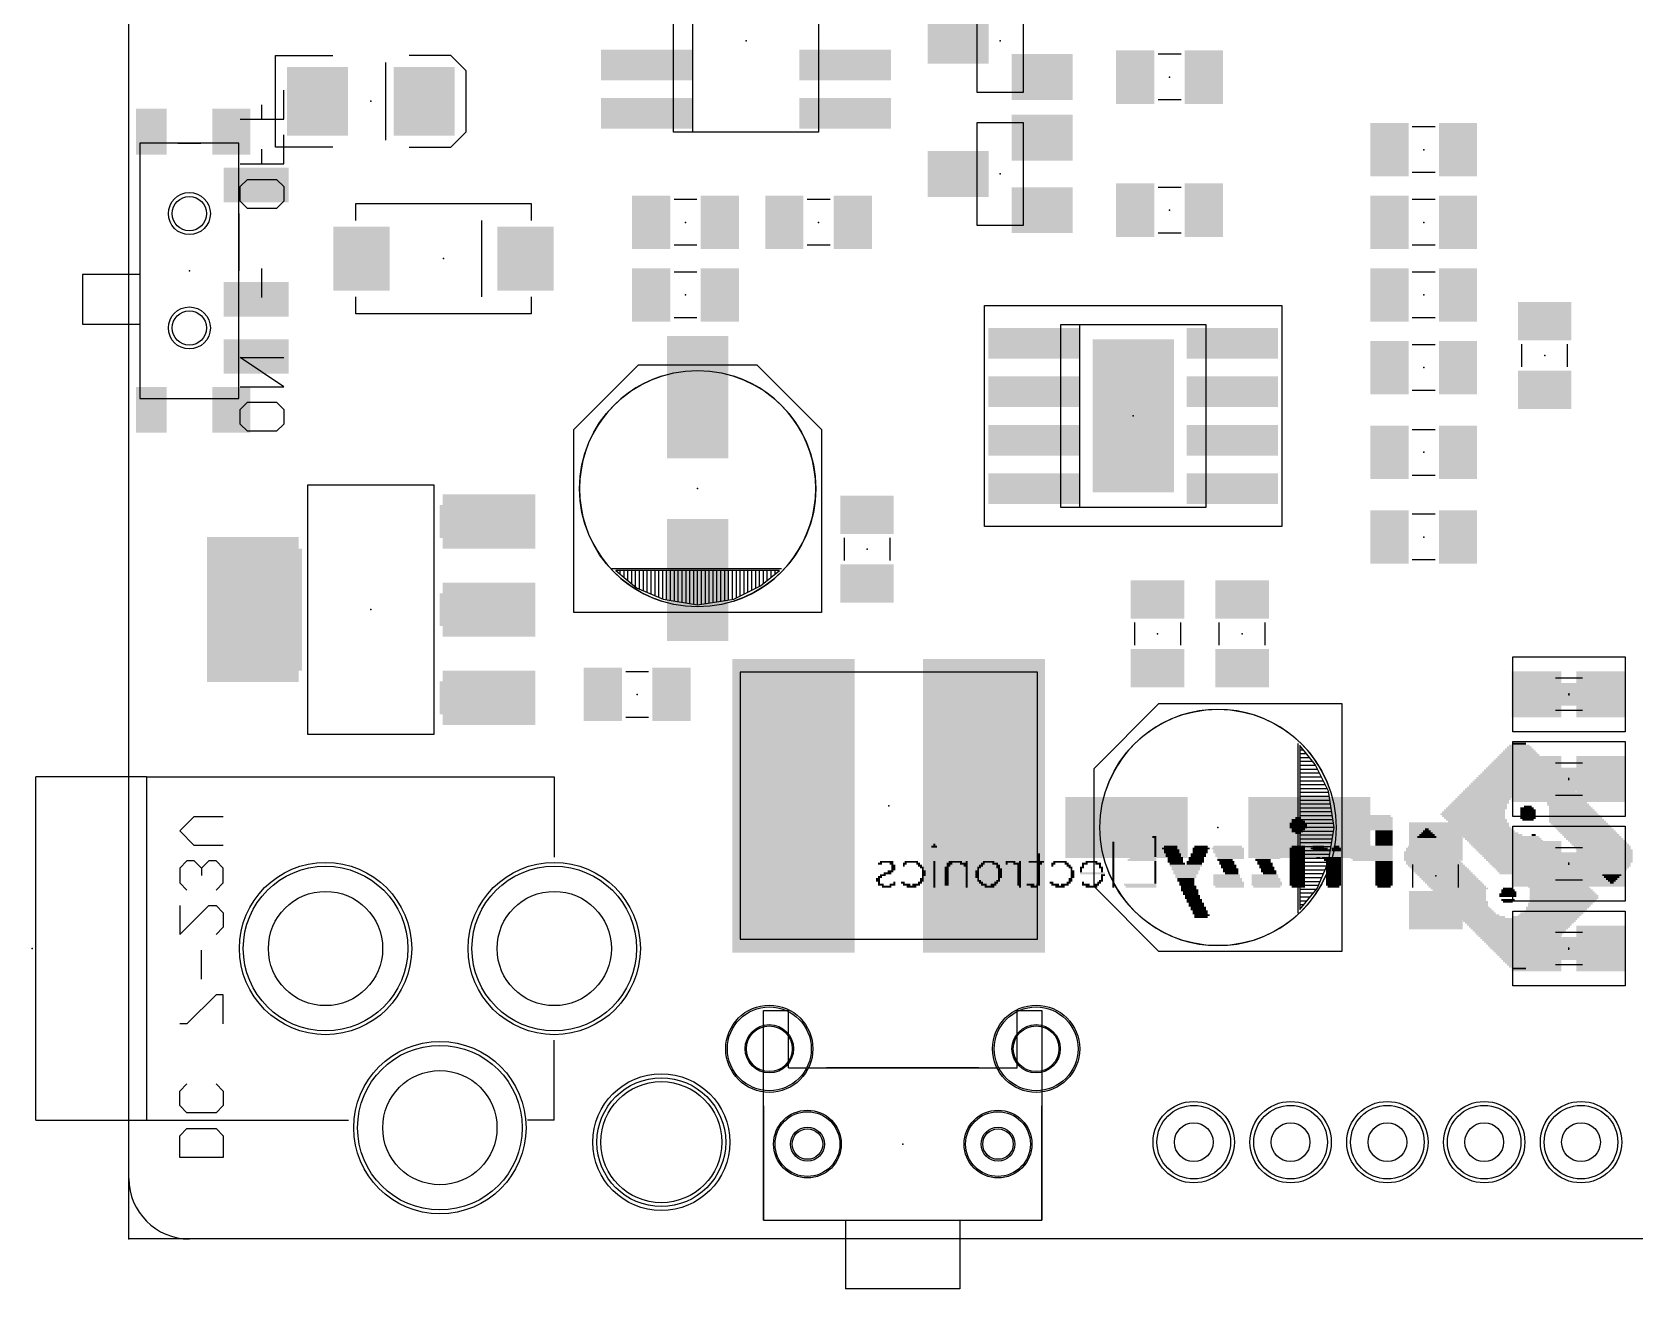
# Model space of a CAD drawing. Extents: x 45.5 to 117.8, y 20.3 to 74.9.
# Drawn here: x 45.72 to 87.78, y 20.28 to 53.25 of the extents above; entities that cross this region are included whole.
import ezdxf

# ---------------------------------------------------------------- set-up
doc = ezdxf.new("R2010")
doc.units = 0
for name, color, linetype in [('17', 82, 'CONTINUOUS'), ('20', 7, 'CONTINUOUS'), ('21', 253, 'CONTINUOUS'), ('23', 7, 'CONTINUOUS'), ('26', 253, 'CONTINUOUS'), ('29', 253, 'CONTINUOUS'), ('30', 253, 'CONTINUOUS'), ('31', 253, 'CONTINUOUS'), ('35', 253, 'CONTINUOUS'), ('39', 22, 'CONTINUOUS'), ('44', 253, 'CONTINUOUS'), ('51', 253, 'CONTINUOUS')]:
    doc.layers.add(name, color=color, linetype=linetype)

# ---------------------------------------------------------------- blocks, each defined once
blk = doc.blocks.new('RECT')
blk.add_solid([(-0.5, -0.5), (0.5, -0.5), (-0.5, 0.5), (0.5, 0.5)])
blk = doc.blocks.new('ROUNDP')
blk.add_circle((0, 0), 0.5)

msp = doc.modelspace()

# ---------------------------------------------------------------- linework, layer by layer
at = {"layer": '20'}
for p, q in [((48.26, 23.1775), (48.26, 73.3425)), ((112.7125, 21.59), (49.8475, 21.59))]:
    msp.add_line(p, q, dxfattribs=at)
for centre, radius in [((49.8475, 48.49), 0.45), ((49.8475, 45.49), 0.45), ((62.23, 24.13), 1.5875)]:
    msp.add_circle(centre, radius, dxfattribs=at)
msp.add_arc((49.8475, 23.1775), 1.5875, 180, 270, dxfattribs=at)
at = {"layer": '21'}
for p, q in [((70.517, 51.6705), (70.517, 54.3745)), ((71.723, 54.3745), (71.723, 51.6705)), ((52.11, 50.235), (52.11, 52.635)), ((52.11, 52.635), (53.61, 52.635)), ((56.71, 52.635), (55.61, 52.635)), ((57.11, 52.235), (56.71, 52.635)), ((75.865, 52.67), (75.265, 52.67)), ((54.991, 52.451), (54.991, 50.419)), ((57.11, 50.635), (57.11, 52.235)), ((71.723, 51.6705), (70.517, 51.6705)), ((75.865, 51.47), (75.265, 51.47)), ((56.71, 50.235), (57.11, 50.635)), ((70.517, 50.882), (71.723, 50.882)), ((70.517, 48.178), (70.517, 50.882)), ((71.723, 50.882), (71.723, 48.178)), ((82.5325, 50.765), (81.9325, 50.765)), ((49.5475, 50.34), (50.1475, 50.34)), ((53.61, 50.235), (52.11, 50.235)), ((55.61, 50.235), (56.71, 50.235)), ((48.5475, 49.69), (48.5475, 44.29)), ((82.5325, 49.565), (81.9325, 49.565)), ((63.165, 48.86), (62.565, 48.86)), ((66.6575, 48.86), (66.0575, 48.86)), ((75.865, 49.1775), (75.265, 49.1775)), ((82.5325, 48.86), (81.9325, 48.86)), ((51.1475, 48.49), (51.1475, 46.99)), ((54.215, 48.3075), (54.215, 48.7575)), ((54.215, 48.7575), (58.815, 48.7575)), ((58.815, 48.7575), (58.815, 48.3075)), ((57.515, 48.3075), (57.515, 46.3075)), ((71.723, 48.178), (70.517, 48.178)), ((75.865, 47.9775), (75.265, 47.9775)), ((63.165, 47.66), (62.565, 47.66)), ((66.6575, 47.66), (66.0575, 47.66)), ((82.5325, 47.66), (81.9325, 47.66)), ((63.165, 46.955), (62.565, 46.955)), ((82.5325, 46.955), (81.9325, 46.955)), ((54.215, 45.8575), (54.215, 46.3075)), ((58.815, 46.3075), (58.815, 45.8575)), ((58.815, 45.8575), (54.215, 45.8575)), ((63.165, 45.755), (62.565, 45.755)), ((82.5325, 45.755), (81.9325, 45.755)), ((82.5325, 45.05), (81.9325, 45.05)), ((84.8075, 44.4675), (84.8075, 45.0675)), ((86.0075, 44.4675), (86.0075, 45.0675)), ((59.9325, 42.825), (61.6325, 44.525)), ((61.6325, 44.525), (62.2325, 44.525)), ((64.1325, 44.525), (64.7325, 44.525)), ((64.7325, 44.525), (66.4325, 42.825)), ((82.5325, 43.85), (81.9325, 43.85)), ((49.5475, 43.64), (50.1475, 43.64)), ((59.9325, 38.025), (59.9325, 42.825)), ((66.4325, 42.825), (66.4325, 38.025)), ((81.9325, 42.8275), (82.5325, 42.8275)), ((52.959, 41.3766), (56.261, 41.3766)), ((52.959, 34.8234), (52.959, 41.3766)), ((56.261, 41.3766), (56.261, 34.8234)), ((81.9325, 41.6275), (82.5325, 41.6275)), ((82.5325, 40.605), (81.9325, 40.605)), ((67.0275, 39.9875), (67.0275, 39.3875)), ((68.2275, 39.9875), (68.2275, 39.3875)), ((82.5325, 39.405), (81.9325, 39.405)), ((62.2325, 38.025), (59.9325, 38.025)), ((66.4325, 38.025), (64.1325, 38.025)), ((74.6475, 37.765), (74.6475, 37.165)), ((75.8475, 37.765), (75.8475, 37.165)), ((76.87, 37.165), (76.87, 37.765)), ((78.07, 37.165), (78.07, 37.765)), ((61.295, 36.4775), (61.895, 36.4775)), ((68.999, 36.4565), (67.399, 36.4565)), ((86.0425, 35.908), (86.0425, 35.847)), ((73.585, 33.935), (75.285, 35.635)), ((75.285, 35.635), (80.085, 35.635)), ((80.085, 35.635), (80.085, 33.335)), ((61.295, 35.2775), (61.895, 35.2775)), ((56.261, 34.8234), (52.959, 34.8234)), ((48.72, 33.71), (59.42, 33.71)), ((48.72, 33.71), (48.72, 24.71)), ((59.42, 33.71), (59.42, 31.61)), ((73.585, 33.335), (73.585, 33.935)), ((86.0425, 33.6245), (86.0425, 33.6855)), ((73.585, 30.835), (73.585, 31.435)), ((80.085, 31.435), (80.085, 29.135)), ((81.95, 30.815), (81.95, 31.415)), ((83.15, 30.815), (83.15, 31.415)), ((86.0425, 31.402), (86.0425, 31.463)), ((75.285, 29.135), (73.585, 30.835)), ((67.399, 29.4565), (68.999, 29.4565)), ((80.085, 29.135), (75.285, 29.135)), ((86.0425, 29.1795), (86.0425, 29.2405)), ((59.42, 24.71), (59.42, 26.81)), ((70.5638, 26.0797), (66.5638, 26.0797)), ((64.9138, 25.0797), (64.9138, 22.0797)), ((72.2138, 22.0797), (72.2138, 25.0797)), ((48.72, 24.71), (54.02, 24.71)), ((59.42, 24.71), (58.72, 24.71)), ((64.9138, 22.0797), (72.2138, 22.0797))]:
    msp.add_line(p, q, dxfattribs=at)
for centre, start, end in [((63.1825, 41.275), 107.8503, 252.1497), ((63.1825, 41.275), 287.8503, 72.1497), ((76.835, 32.385), 17.8503, 162.1497), ((76.835, 32.385), 197.8503, 342.1497)]:
    msp.add_arc(centre, 3.0992, start, end, dxfattribs=at)
at = {"layer": '23'}
for p in [(64.4525, 53.0225), (71.12, 53.0225), (75.565, 52.07), (54.61, 51.435), (82.2325, 50.165), (71.12, 49.53), (75.565, 48.5775), (62.865, 48.26), (66.3575, 48.26), (82.2325, 48.26), (56.515, 47.3075), (49.8475, 46.99), (62.865, 46.355), (82.2325, 46.355), (85.4075, 44.7675), (82.2325, 44.45), (74.6125, 43.18), (82.2325, 42.2275), (63.1825, 41.275), (82.2325, 40.005), (67.6275, 39.6875), (54.61, 38.1), (75.2475, 37.465), (77.47, 37.465), (61.595, 35.8775), (86.0425, 35.8775), (86.0425, 33.655), (68.199, 32.9565), (76.835, 32.385), (86.0425, 31.4325), (82.55, 31.115), (45.72, 29.21), (86.0425, 29.21), (68.5638, 24.0797), (48.26, 21.59)]:
    msp.add_point(p, dxfattribs=at)
at = {"layer": '26'}
for p, q in [((51.753, 50.9641), (51.753, 51.3454)), ((52.325, 50.9641), (52.325, 51.7267)), ((51.181, 50.9641), (52.325, 50.9641)), ((52.325, 49.7947), (52.325, 50.5573)), ((51.753, 49.7947), (51.753, 50.176)), ((51.181, 49.7947), (52.325, 49.7947)), ((51.181, 49.1973), (51.3717, 49.3879)), ((51.3717, 49.3879), (52.1343, 49.3879)), ((52.1343, 49.3879), (52.325, 49.1973)), ((51.181, 48.816), (51.181, 49.1973)), ((51.3717, 48.6253), (51.181, 48.816)), ((52.325, 48.816), (52.1343, 48.6253)), ((52.325, 49.1973), (52.325, 48.816)), ((52.1343, 48.6253), (51.3717, 48.6253)), ((51.753, 46.2865), (51.753, 47.0491)), ((52.325, 43.9477), (51.181, 44.7104)), ((51.181, 44.7104), (52.325, 44.7104)), ((51.181, 43.9477), (52.325, 43.9477)), ((51.181, 43.3503), (51.3717, 43.541)), ((51.181, 42.969), (51.181, 43.3503)), ((51.3717, 43.541), (52.1343, 43.541)), ((52.1343, 43.541), (52.325, 43.3503)), ((52.325, 43.3503), (52.325, 42.969)), ((51.3717, 42.7783), (51.181, 42.969)), ((52.325, 42.969), (52.1343, 42.7783)), ((52.1343, 42.7783), (51.3717, 42.7783)), ((49.5935, 32.2954), (49.9748, 32.6767)), ((49.9748, 32.6767), (50.7375, 32.6767)), ((49.9748, 31.9141), (49.5935, 32.2954)), ((50.7375, 31.9141), (49.9748, 31.9141)), ((49.7842, 31.5073), (49.5935, 31.3167)), ((49.5935, 31.3167), (49.5935, 30.9354)), ((49.9748, 31.5073), (49.7842, 31.5073)), ((50.1655, 31.3167), (49.9748, 31.5073)), ((50.3561, 31.5073), (50.1655, 31.3167)), ((50.1655, 31.3167), (50.1655, 31.126)), ((50.5468, 31.5073), (50.3561, 31.5073)), ((50.7375, 31.3167), (50.5468, 31.5073)), ((50.7375, 30.9354), (50.7375, 31.3167)), ((49.5935, 30.9354), (49.7842, 30.7447)), ((50.5468, 30.7447), (50.7375, 30.9354)), ((49.5935, 30.3379), (49.5935, 29.5753)), ((49.5935, 29.5753), (50.3561, 30.3379)), ((50.3561, 30.3379), (50.5468, 30.3379)), ((50.5468, 30.3379), (50.7375, 30.1473)), ((50.7375, 30.1473), (50.7375, 29.766)), ((50.7375, 29.766), (50.5468, 29.5753)), ((50.1655, 28.4059), (50.1655, 29.1685)), ((50.5468, 27.9991), (49.7842, 27.2365)), ((50.7375, 27.9991), (50.5468, 27.9991)), ((50.7375, 27.2365), (50.7375, 27.9991)), ((49.7842, 27.2365), (49.5935, 27.2365)), ((49.5935, 25.4697), (49.7842, 25.6604)), ((50.5468, 25.6604), (50.7375, 25.4697)), ((49.5935, 25.0884), (49.5935, 25.4697)), ((50.7375, 25.4697), (50.7375, 25.0884)), ((49.7842, 24.8977), (49.5935, 25.0884)), ((50.5468, 24.8977), (49.7842, 24.8977)), ((50.7375, 25.0884), (50.5468, 24.8977)), ((49.5935, 24.3003), (49.7842, 24.491)), ((49.7842, 24.491), (50.5468, 24.491)), ((50.5468, 24.491), (50.7375, 24.3003)), ((49.5935, 23.7283), (49.5935, 24.3003)), ((50.7375, 24.3003), (50.7375, 23.7283)), ((50.7375, 23.7283), (49.5935, 23.7283))]:
    msp.add_line(p, q, dxfattribs=at)
at = {"layer": '29'}
for centre, radius in [((49.8475, 48.49), 0.5516), ((49.8475, 45.49), 0.5516), ((65.0638, 26.5797), 0.635), ((72.0638, 26.5797), 0.635), ((62.23, 24.13), 1.6891), ((66.0638, 24.0797), 0.4445), ((71.0638, 24.0797), 0.4445)]:
    msp.add_circle(centre, radius, dxfattribs=at)
at = {"layer": '30'}
for centre, radius in [((49.8475, 48.49), 0.5516), ((49.8475, 45.49), 0.5516), ((65.0638, 26.5797), 1.143), ((72.0638, 26.5797), 1.143), ((62.23, 24.13), 1.6891), ((66.0638, 24.0797), 0.889), ((71.0638, 24.0797), 0.889)]:
    msp.add_circle(centre, radius, dxfattribs=at)
at = {"layer": '39'}
for p, q in [((70.7125, 40.28), (70.7125, 46.08)), ((70.7125, 46.08), (78.5125, 46.08)), ((78.5125, 46.08), (78.5125, 40.28)), ((78.5125, 40.28), (70.7125, 40.28)), ((84.5695, 36.8605), (87.5155, 36.8605)), ((84.5695, 34.8945), (84.5695, 36.8605)), ((87.5155, 36.8605), (87.5155, 34.8945)), ((87.5155, 34.8945), (84.5695, 34.8945)), ((84.5695, 32.672), (84.5695, 34.638)), ((84.5695, 34.638), (87.5155, 34.638)), ((87.5155, 34.638), (87.5155, 32.672)), ((87.5155, 32.672), (84.5695, 32.672)), ((84.5695, 30.4495), (84.5695, 32.4155)), ((84.5695, 32.4155), (87.5155, 32.4155)), ((87.5155, 32.4155), (87.5155, 30.4495)), ((87.5155, 30.4495), (84.5695, 30.4495)), ((84.5695, 28.227), (84.5695, 30.193)), ((84.5695, 30.193), (87.5155, 30.193)), ((87.5155, 30.193), (87.5155, 28.227)), ((87.5155, 28.227), (84.5695, 28.227))]:
    msp.add_line(p, q, dxfattribs=at)
at = {"layer": '44'}
for centre, radius in [((53.42, 29.21), 1.4986), ((59.42, 29.21), 1.4986), ((65.0638, 26.5797), 0.6), ((72.0638, 26.5797), 0.6), ((56.42, 24.51), 1.4986), ((62.23, 24.13), 1.7961), ((66.0638, 24.0797), 0.4), ((71.0638, 24.0797), 0.4), ((76.2, 24.13), 0.508), ((78.74, 24.13), 0.508), ((81.28, 24.13), 0.508), ((83.82, 24.13), 0.508), ((86.36, 24.13), 0.508)]:
    msp.add_circle(centre, radius, dxfattribs=at)
at = {"layer": '51'}
for p, q in [((48.26, 21.59), (48.26, 74.93)), ((62.5525, 50.6225), (62.5525, 55.4225)), ((63.0525, 50.6225), (63.0525, 55.4225)), ((66.3525, 55.4225), (66.3525, 50.6225)), ((63.0525, 50.6225), (62.5525, 50.6225)), ((66.3525, 50.6225), (63.0525, 50.6225)), ((51.1475, 50.34), (48.5475, 50.34)), ((48.5475, 50.34), (48.5475, 46.89)), ((51.1475, 43.64), (51.1475, 50.34)), ((48.5475, 46.89), (47.0475, 46.89)), ((47.0475, 46.89), (47.0475, 45.59)), ((48.5475, 46.89), (48.5475, 45.59)), ((47.0475, 45.59), (48.5475, 45.59)), ((48.5475, 45.59), (48.5475, 43.64)), ((72.7125, 40.78), (72.7125, 45.58)), ((72.7125, 45.58), (73.2125, 45.58)), ((73.2125, 45.58), (76.5125, 45.58)), ((73.2125, 40.78), (73.2125, 45.58)), ((76.5125, 45.58), (76.5125, 40.78)), ((59.9325, 42.825), (61.6325, 44.525)), ((61.6325, 44.525), (64.7325, 44.525)), ((64.7325, 44.525), (66.4325, 42.825)), ((48.5475, 43.64), (51.1475, 43.64)), ((59.9325, 38.025), (59.9325, 42.825)), ((66.4325, 42.825), (66.4325, 38.025)), ((73.2125, 40.78), (72.7125, 40.78)), ((76.5125, 40.78), (73.2125, 40.78)), ((60.9325, 39.175), (65.3825, 39.175)), ((61.0325, 39.125), (61.5825, 38.675)), ((61.0825, 39.125), (61.0325, 39.125)), ((61.0489, 39.1116), (61.0489, 39.125)), ((65.3325, 39.125), (61.0825, 39.125)), ((61.1505, 39.0285), (61.1505, 39.125)), ((61.2521, 38.9453), (61.2521, 39.125)), ((61.3537, 38.8622), (61.3537, 39.125)), ((61.4553, 38.7791), (61.4553, 39.125)), ((61.5569, 38.6959), (61.5569, 39.125)), ((61.6585, 38.6424), (61.6585, 39.125)), ((61.7601, 38.5989), (61.7601, 39.125)), ((61.8617, 38.5553), (61.8617, 39.125)), ((61.9633, 38.5118), (61.9633, 39.125)), ((62.0649, 38.4683), (62.0649, 39.125)), ((62.1665, 38.4247), (62.1665, 39.125)), ((62.2681, 38.3812), (62.2681, 39.125)), ((62.3697, 38.3605), (62.3697, 39.125)), ((62.4713, 38.3435), (62.4713, 39.125)), ((62.5729, 38.3266), (62.5729, 39.125)), ((62.6745, 38.3097), (62.6745, 39.125)), ((62.7761, 38.2927), (62.7761, 39.125)), ((62.8777, 38.2758), (62.8777, 39.125)), ((62.9793, 38.2589), (62.9793, 39.125)), ((63.0809, 38.2419), (63.0809, 39.125)), ((63.1825, 38.225), (63.1825, 39.125)), ((63.2841, 38.241), (63.2841, 39.125)), ((63.3857, 38.2571), (63.3857, 39.125)), ((63.4873, 38.2731), (63.4873, 39.125)), ((63.5889, 38.2892), (63.5889, 39.125)), ((63.6905, 38.3052), (63.6905, 39.125)), ((63.7921, 38.3212), (63.7921, 39.125)), ((63.8937, 38.3373), (63.8937, 39.125)), ((63.9953, 38.3533), (63.9953, 39.125)), ((64.0969, 38.3694), (64.0969, 39.125)), ((64.1985, 38.408), (64.1985, 39.125)), ((64.3001, 38.4588), (64.3001, 39.125)), ((64.4017, 38.5096), (64.4017, 39.125)), ((64.5033, 38.5604), (64.5033, 39.125)), ((64.6049, 38.6112), (64.6049, 39.125)), ((64.7065, 38.662), (64.7065, 39.125)), ((64.8081, 38.7128), (64.8081, 39.125)), ((64.8325, 38.725), (65.3325, 39.125)), ((64.9097, 38.7868), (64.9097, 39.125)), ((65.0113, 38.868), (65.0113, 39.125)), ((65.1129, 38.9493), (65.1129, 39.125)), ((65.2145, 39.0306), (65.2145, 39.125)), ((65.3161, 39.1119), (65.3161, 39.125)), ((64.1325, 38.375), (64.8325, 38.725)), ((61.5825, 38.675), (62.2825, 38.375)), ((62.2825, 38.375), (63.1825, 38.225)), ((63.1825, 38.225), (64.1325, 38.375)), ((66.4325, 38.025), (59.9325, 38.025)), ((64.299, 36.4565), (64.299, 29.4565)), ((72.099, 36.4565), (64.299, 36.4565)), ((72.099, 29.4565), (72.099, 36.4565)), ((85.6865, 36.3095), (86.3985, 36.3095)), ((73.585, 33.935), (75.285, 35.635)), ((75.285, 35.635), (80.085, 35.635)), ((80.085, 35.635), (80.085, 29.135)), ((85.6865, 35.4585), (86.3985, 35.4585)), ((78.935, 30.135), (78.935, 34.585)), ((79.385, 34.035), (78.985, 34.535)), ((78.985, 34.535), (78.985, 30.285)), ((78.9981, 34.5186), (78.985, 34.5186)), ((79.0794, 34.417), (78.985, 34.417)), ((79.1607, 34.3154), (78.985, 34.3154)), ((79.242, 34.2138), (78.985, 34.2138)), ((79.3232, 34.1122), (78.985, 34.1122)), ((86.3985, 34.074), (85.6865, 34.074)), ((48.72, 33.71), (45.82, 33.71)), ((45.82, 24.71), (45.82, 33.71)), ((73.585, 30.835), (73.585, 33.935)), ((79.3972, 34.0106), (78.985, 34.0106)), ((79.448, 33.909), (78.985, 33.909)), ((79.4988, 33.8074), (78.985, 33.8074)), ((79.5496, 33.7058), (78.985, 33.7058)), ((79.735, 33.335), (79.385, 34.035)), ((79.6004, 33.6042), (78.985, 33.6042)), ((79.6512, 33.5026), (78.985, 33.5026)), ((79.702, 33.401), (78.985, 33.401)), ((79.7406, 33.2994), (78.985, 33.2994)), ((79.885, 32.385), (79.735, 33.335)), ((79.7567, 33.1978), (78.985, 33.1978)), ((79.7727, 33.0962), (78.985, 33.0962)), ((79.7888, 32.9946), (78.985, 32.9946)), ((79.8048, 32.893), (78.985, 32.893)), ((86.3985, 33.223), (85.6865, 33.223)), ((79.8208, 32.7914), (78.985, 32.7914)), ((79.8369, 32.6898), (78.985, 32.6898)), ((79.8529, 32.5882), (78.985, 32.5882)), ((79.869, 32.4866), (78.985, 32.4866)), ((79.885, 32.385), (78.985, 32.385)), ((79.735, 31.485), (79.885, 32.385)), ((79.8681, 32.2834), (78.985, 32.2834)), ((79.8511, 32.1818), (78.985, 32.1818)), ((79.8342, 32.0802), (78.985, 32.0802)), ((79.8173, 31.9786), (78.985, 31.9786)), ((79.8003, 31.877), (78.985, 31.877)), ((79.7834, 31.7754), (78.985, 31.7754)), ((79.7665, 31.6738), (78.985, 31.6738)), ((79.7495, 31.5722), (78.985, 31.5722)), ((86.3985, 31.8515), (85.6865, 31.8515)), ((79.7288, 31.4706), (78.985, 31.4706)), ((79.6853, 31.369), (78.985, 31.369)), ((79.6417, 31.2674), (78.985, 31.2674)), ((79.5982, 31.1658), (78.985, 31.1658)), ((79.435, 30.785), (79.735, 31.485)), ((75.285, 29.135), (73.585, 30.835)), ((79.5547, 31.0642), (78.985, 31.0642)), ((79.5111, 30.9626), (78.985, 30.9626)), ((79.4676, 30.861), (78.985, 30.861)), ((78.985, 30.235), (79.435, 30.785)), ((79.4141, 30.7594), (78.985, 30.7594)), ((86.3985, 31.0005), (85.6865, 31.0005)), ((79.3309, 30.6578), (78.985, 30.6578)), ((79.2478, 30.5562), (78.985, 30.5562)), ((79.1647, 30.4546), (78.985, 30.4546)), ((79.0815, 30.353), (78.985, 30.353)), ((78.985, 30.285), (78.985, 30.235)), ((78.9984, 30.2514), (78.985, 30.2514)), ((64.299, 29.4565), (72.099, 29.4565)), ((86.3985, 29.629), (85.6865, 29.629)), ((80.085, 29.135), (75.285, 29.135)), ((86.3985, 28.778), (85.6865, 28.778)), ((64.9138, 22.0797), (64.9138, 27.5797)), ((64.9138, 27.5797), (65.5638, 27.5797)), ((65.5638, 26.0797), (65.5638, 27.5797)), ((71.5638, 27.5797), (72.2138, 27.5797)), ((71.5638, 26.0797), (71.5638, 27.5797)), ((72.2138, 27.5797), (72.2138, 22.0797)), ((65.5638, 26.0797), (71.5638, 26.0797)), ((45.82, 24.71), (48.72, 24.71)), ((64.9138, 22.0797), (67.0638, 22.0797)), ((67.0638, 22.0797), (70.0638, 22.0797)), ((67.0638, 22.0797), (67.0638, 20.2797)), ((70.0638, 22.0797), (72.2138, 22.0797)), ((70.0638, 22.0797), (70.0638, 20.2797)), ((114.3, 21.59), (48.26, 21.59)), ((70.0638, 20.2797), (67.0638, 20.2797))]:
    msp.add_line(p, q, dxfattribs=at)
for centre in [(63.1825, 41.275), (76.835, 32.385)]:
    msp.add_circle(centre, 3.1, dxfattribs=at)

# ---------------------------------------------------------------- block references
at = {"layer": '17', "xscale": 4.318, "yscale": 4.318, "rotation": 270}
for p in [(53.42, 29.21), (53.42, 29.21), (59.42, 29.21), (59.42, 29.21)]:
    msp.add_blockref('ROUNDP', p, dxfattribs=at)
at = {"layer": '17'}
for p, xscale, yscale in [((65.0638, 26.5797), 2.2, 2.2), ((65.0638, 26.5797), 2.2, 2.2), ((72.0638, 26.5797), 2.2, 2.2), ((72.0638, 26.5797), 2.2, 2.2), ((56.42, 24.51), 4.318, 4.318), ((56.42, 24.51), 4.318, 4.318), ((66.0638, 24.0797), 1.7, 1.7), ((66.0638, 24.0797), 1.7, 1.7), ((71.0638, 24.0797), 1.7, 1.7), ((71.0638, 24.0797), 1.7, 1.7), ((76.2, 24.13), 1.9304, 1.9304), ((76.2, 24.13), 1.9304, 1.9304), ((78.74, 24.13), 1.9304, 1.9304), ((78.74, 24.13), 1.9304, 1.9304), ((81.28, 24.13), 1.9304, 1.9304), ((81.28, 24.13), 1.9304, 1.9304), ((83.82, 24.13), 1.9304, 1.9304), ((83.82, 24.13), 1.9304, 1.9304), ((86.36, 24.13), 1.9304, 1.9304), ((86.36, 24.13), 1.9304, 1.9304)]:
    msp.add_blockref('ROUNDP', p, dxfattribs=dict(at, xscale=xscale, yscale=yscale))
at = {"layer": '26', "yscale": 0.05}
for p, xscale in [((84.742, 34.485), 0.65), ((84.742, 34.535), 0.55), ((84.742, 34.585), 0.35), ((84.742, 34.085), 1.45), ((84.742, 34.135), 1.35), ((84.742, 34.185), 1.25), ((84.742, 34.235), 1.15), ((84.742, 34.285), 1.05), ((84.742, 34.335), 0.95), ((84.742, 34.385), 0.85), ((84.742, 34.435), 0.75), ((84.742, 33.635), 2.35), ((84.742, 33.685), 2.25), ((84.742, 33.735), 2.15), ((84.742, 33.785), 2.05), ((84.742, 33.835), 1.95), ((84.742, 33.885), 1.85), ((84.742, 33.935), 1.75), ((84.742, 33.985), 1.65), ((84.742, 34.035), 1.55), ((83.917, 33.235), 1.5), ((83.992, 33.285), 1.55), ((84.742, 33.335), 2.95), ((84.742, 33.385), 2.85), ((84.742, 33.435), 2.75), ((84.742, 33.485), 2.65), ((84.742, 33.535), 2.55), ((84.742, 33.585), 2.45), ((85.717, 33.285), 1.1), ((85.792, 33.235), 1.05), ((83.542, 32.785), 1.65), ((83.567, 32.835), 1.6), ((83.617, 32.885), 1.6), ((83.642, 32.935), 1.55), ((83.667, 32.985), 1.5), ((83.717, 33.035), 1.5), ((83.742, 33.085), 1.45), ((83.792, 33.135), 1.45), ((83.842, 33.185), 1.45), ((84.942, 32.885), 0.35), ((84.967, 32.835), 0.4), ((84.967, 32.785), 0.4), ((84.967, 32.935), 0.2), ((85.842, 33.185), 1.05), ((85.892, 33.135), 1.05), ((85.942, 33.085), 1.05), ((85.992, 33.035), 1.05), ((86.017, 32.985), 1.1), ((86.067, 32.935), 1.1), ((86.092, 32.885), 1.15), ((86.117, 32.835), 1.2), ((86.142, 32.785), 1.25), ((78.942, 32.485), 0.45), ((78.942, 32.435), 0.45), ((78.942, 32.385), 0.45), ((78.917, 32.585), 0.3), ((78.942, 32.535), 0.35), ((78.942, 32.635), 0.15), ((80.792, 32.685), 1.15), ((80.817, 32.635), 1.2), ((80.817, 32.585), 1.2), ((80.817, 32.535), 1.2), ((80.817, 32.485), 1.2), ((80.817, 32.435), 1.2), ((80.817, 32.385), 1.2), ((83.517, 32.735), 1.7), ((83.542, 32.685), 1.65), ((83.567, 32.635), 1.6), ((83.617, 32.585), 1.6), ((83.642, 32.535), 1.55), ((83.692, 32.485), 1.55), ((83.717, 32.435), 1.5), ((83.767, 32.385), 1.5), ((84.967, 32.735), 0.4), ((84.967, 32.685), 0.4), ((84.967, 32.635), 0.4), ((84.967, 32.585), 0.3), ((86.167, 32.735), 1.3), ((86.192, 32.685), 1.35), ((86.217, 32.635), 1.4), ((86.242, 32.585), 1.45), ((86.267, 32.535), 1.5), ((86.317, 32.485), 1.5), ((86.367, 32.435), 1.5), ((86.417, 32.385), 1.5), ((74.092, 31.985), 0.05), ((74.792, 32.185), 0.85), ((75.167, 32.135), 0.1), ((75.192, 32.085), 0.05), ((75.192, 32.035), 0.05), ((75.192, 31.985), 0.05), ((78.942, 32.335), 0.35), ((78.917, 32.285), 0.3), ((78.942, 32.235), 0.15), ((80.817, 32.335), 1.2), ((81.192, 32.285), 0.45), ((81.192, 32.235), 0.45), ((81.192, 32.185), 0.45), ((81.192, 32.135), 0.45), ((81.192, 32.085), 0.45), ((81.192, 32.035), 0.45), ((81.192, 31.985), 0.45), ((82.317, 31.985), 0.8), ((82.317, 32.035), 0.7), ((82.317, 32.085), 0.6), ((82.317, 32.135), 0.5), ((82.317, 32.185), 0.4), ((82.317, 32.235), 0.3), ((82.317, 32.285), 0.2), ((82.317, 32.335), 0.1), ((83.817, 32.335), 1.5), ((83.867, 32.285), 1.5), ((83.942, 32.235), 1.55), ((84.017, 32.185), 1.6), ((84.267, 32.135), 2), ((84.317, 32.085), 2), ((84.367, 32.035), 2), ((84.417, 31.985), 2), ((85.117, 32.185), 0.1), ((86.467, 32.335), 1.5), ((86.517, 32.285), 1.5), ((86.567, 32.235), 1.5), ((86.617, 32.185), 1.5), ((86.667, 32.135), 1.5), ((86.717, 32.085), 1.5), ((86.767, 32.035), 1.5), ((86.817, 31.985), 1.5), ((69.392, 31.885), 0.15), ((69.392, 31.935), 0.05), ((72.142, 31.685), 0.05), ((72.142, 31.635), 0.05), ((72.142, 31.585), 0.05), ((72.142, 31.535), 0.05), ((74.092, 31.935), 0.05), ((74.092, 31.885), 0.05), ((74.092, 31.835), 0.05), ((74.092, 31.785), 0.05), ((74.092, 31.735), 0.05), ((74.092, 31.685), 0.05), ((74.092, 31.635), 0.05), ((74.092, 31.585), 0.05), ((74.092, 31.535), 0.05), ((74.842, 31.535), 0.75), ((74.867, 31.585), 0.7), ((75.192, 31.935), 0.05), ((75.192, 31.885), 0.05), ((75.192, 31.835), 0.05), ((75.192, 31.785), 0.05), ((75.192, 31.735), 0.05), ((75.192, 31.685), 0.05), ((75.192, 31.635), 0.05), ((75.567, 31.835), 0.4), ((75.592, 31.885), 0.35), ((75.617, 31.785), 0.4), ((75.617, 31.735), 0.4), ((75.667, 31.685), 0.4), ((75.667, 31.635), 0.4), ((75.717, 31.585), 0.4), ((75.717, 31.535), 0.4), ((76.267, 31.585), 0.4), ((76.267, 31.535), 0.4), ((76.317, 31.685), 0.4), ((76.317, 31.635), 0.4), ((76.392, 31.835), 0.45), ((76.367, 31.785), 0.4), ((76.367, 31.735), 0.4), ((76.392, 31.885), 0.35), ((77.092, 31.835), 0.85), ((77.092, 31.885), 0.75), ((77.117, 31.785), 0.8), ((77.117, 31.735), 0.8), ((77.142, 31.685), 0.75), ((77.142, 31.635), 0.75), ((77.167, 31.585), 0.7), ((77.017, 31.535), 0.4), ((78.067, 31.885), 0.8), ((78.067, 31.835), 0.8), ((78.067, 31.785), 0.8), ((78.092, 31.735), 0.75), ((78.092, 31.685), 0.75), ((78.117, 31.635), 0.7), ((78.142, 31.585), 0.65), ((78.017, 31.535), 0.4), ((78.917, 31.835), 0.4), ((78.917, 31.785), 0.4), ((78.917, 31.735), 0.4), ((78.917, 31.685), 0.4), ((78.917, 31.635), 0.4), ((78.917, 31.585), 0.4), ((78.917, 31.535), 0.4), ((78.942, 31.885), 0.35), ((79.492, 31.835), 0.45), ((79.467, 31.885), 0.3), ((79.542, 31.785), 0.45), ((79.692, 31.735), 0.75), ((79.717, 31.685), 0.7), ((79.717, 31.635), 0.7), ((79.467, 31.585), 0.1), ((79.817, 31.585), 0.5), ((79.842, 31.535), 0.45), ((79.942, 31.835), 0.25), ((79.942, 31.785), 0.25), ((79.942, 31.885), 0.15), ((80.867, 31.885), 1.1), ((80.867, 31.835), 1.1), ((80.867, 31.785), 1.1), ((80.867, 31.735), 1.1), ((80.867, 31.685), 1.1), ((80.867, 31.635), 1.1), ((80.867, 31.585), 1.1), ((80.892, 31.535), 1.05), ((81.192, 31.935), 0.45), ((82.342, 31.735), 1.25), ((82.367, 31.685), 1.3), ((82.392, 31.635), 1.35), ((82.417, 31.585), 1.4), ((82.442, 31.535), 1.45), ((82.317, 31.835), 1.1), ((82.342, 31.785), 1.15), ((82.317, 31.935), 0.9), ((84.467, 31.935), 2), ((84.517, 31.885), 2), ((84.567, 31.835), 2), ((84.617, 31.785), 2), ((84.667, 31.735), 2), ((84.717, 31.685), 2), ((84.767, 31.635), 2), ((84.817, 31.585), 2), ((84.867, 31.535), 2), ((86.867, 31.935), 1.5), ((86.917, 31.885), 1.5), ((86.942, 31.835), 1.45), ((86.992, 31.785), 1.45), ((87.017, 31.735), 1.4), ((87.042, 31.685), 1.35), ((87.067, 31.635), 1.3), ((87.092, 31.585), 1.25), ((87.117, 31.535), 1.2), ((67.967, 31.435), 0.1), ((68.142, 31.485), 0.35), ((68.042, 31.135), 0.15), ((68.167, 31.185), 0.2), ((68.242, 31.235), 0.15), ((68.267, 31.435), 0.1), ((68.317, 31.385), 0.1), ((68.317, 31.335), 0.1), ((68.317, 31.285), 0.1), ((68.617, 31.435), 0.1), ((68.592, 31.385), 0.05), ((68.792, 31.485), 0.35), ((68.967, 31.435), 0.1), ((69.017, 31.385), 0.1), ((69.067, 31.335), 0.1), ((69.092, 31.285), 0.05), ((69.117, 31.235), 0.1), ((69.117, 31.185), 0.1), ((69.117, 31.135), 0.1), ((69.392, 31.485), 0.05), ((69.392, 31.435), 0.05), ((69.392, 31.385), 0.05), ((69.392, 31.335), 0.05), ((69.392, 31.285), 0.05), ((69.392, 31.235), 0.05), ((69.392, 31.185), 0.05), ((69.392, 31.135), 0.05), ((69.717, 31.335), 0.1), ((69.717, 31.285), 0.1), ((69.717, 31.235), 0.1), ((69.717, 31.185), 0.1), ((69.717, 31.135), 0.1), ((69.792, 31.435), 0.15), ((69.767, 31.385), 0.1), ((69.942, 31.485), 0.35), ((70.167, 31.435), 0.2), ((70.217, 31.385), 0.1), ((70.242, 31.485), 0.05), ((70.242, 31.335), 0.05), ((70.242, 31.285), 0.05), ((70.242, 31.235), 0.05), ((70.242, 31.185), 0.05), ((70.242, 31.135), 0.05), ((70.517, 31.235), 0.1), ((70.517, 31.185), 0.1), ((70.517, 31.135), 0.1), ((70.567, 31.335), 0.1), ((70.542, 31.285), 0.05), ((70.617, 31.385), 0.1), ((70.667, 31.435), 0.1), ((70.817, 31.485), 0.3), ((70.992, 31.435), 0.15), ((71.067, 31.385), 0.1), ((71.067, 31.335), 0.1), ((71.117, 31.285), 0.1), ((71.117, 31.235), 0.1), ((71.117, 31.185), 0.1), ((71.117, 31.135), 0.1), ((71.392, 31.485), 0.25), ((71.292, 31.435), 0.05), ((71.567, 31.435), 0.2), ((71.617, 31.385), 0.1), ((71.617, 31.335), 0.1), ((71.617, 31.285), 0.1), ((71.617, 31.235), 0.1), ((71.617, 31.185), 0.1), ((71.617, 31.135), 0.1), ((71.642, 31.485), 0.05), ((72.067, 31.485), 0.4), ((72.167, 31.435), 0.1), ((72.142, 31.385), 0.05), ((72.142, 31.335), 0.05), ((72.142, 31.285), 0.05), ((72.142, 31.235), 0.05), ((72.142, 31.185), 0.05), ((72.142, 31.135), 0.05), ((72.517, 31.435), 0.1), ((72.492, 31.385), 0.05), ((72.692, 31.485), 0.35), ((72.867, 31.435), 0.1), ((72.917, 31.385), 0.1), ((72.967, 31.335), 0.1), ((72.992, 31.285), 0.05), ((73.017, 31.235), 0.1), ((73.017, 31.185), 0.1), ((73.017, 31.135), 0.1), ((73.267, 31.335), 0.1), ((73.242, 31.285), 0.05), ((73.242, 31.235), 0.05), ((73.542, 31.185), 0.65), ((73.342, 31.435), 0.15), ((73.292, 31.385), 0.05), ((73.517, 31.485), 0.3), ((73.692, 31.435), 0.15), ((73.742, 31.385), 0.05), ((73.767, 31.335), 0.1), ((73.792, 31.285), 0.05), ((73.792, 31.235), 0.05), ((73.817, 31.135), 0.1), ((74.092, 31.485), 0.05), ((74.092, 31.435), 0.05), ((74.092, 31.385), 0.05), ((74.092, 31.335), 0.05), ((74.092, 31.285), 0.05), ((74.092, 31.235), 0.05), ((74.092, 31.185), 0.05), ((74.092, 31.135), 0.05), ((75.192, 31.485), 0.05), ((75.192, 31.435), 0.05), ((75.192, 31.385), 0.05), ((75.192, 31.335), 0.05), ((75.192, 31.285), 0.05), ((75.192, 31.235), 0.05), ((75.192, 31.185), 0.05), ((75.192, 31.135), 0.05), ((75.717, 31.485), 0.4), ((75.767, 31.435), 0.4), ((75.992, 31.385), 0.85), ((75.992, 31.335), 0.75), ((75.992, 31.285), 0.75), ((75.992, 31.235), 0.65), ((75.992, 31.185), 0.65), ((75.992, 31.135), 0.55), ((76.242, 31.485), 0.45), ((76.217, 31.435), 0.4), ((77.067, 31.135), 0.7), ((77.067, 31.485), 0.4), ((77.067, 31.435), 0.4), ((77.117, 31.385), 0.4), ((77.117, 31.335), 0.4), ((77.167, 31.285), 0.4), ((77.167, 31.235), 0.4), ((77.192, 31.185), 0.35), ((78.067, 31.135), 0.7), ((78.042, 31.485), 0.35), ((78.067, 31.435), 0.4), ((78.092, 31.385), 0.35), ((78.117, 31.335), 0.4), ((78.142, 31.285), 0.35), ((78.167, 31.235), 0.4), ((78.192, 31.185), 0.35), ((78.917, 31.485), 0.4), ((78.917, 31.435), 0.4), ((78.917, 31.385), 0.4), ((78.917, 31.335), 0.4), ((78.917, 31.285), 0.4), ((78.917, 31.235), 0.4), ((78.917, 31.185), 0.4), ((78.917, 31.135), 0.4), ((79.867, 31.485), 0.4), ((79.867, 31.435), 0.4), ((79.867, 31.385), 0.4), ((79.867, 31.335), 0.4), ((79.867, 31.285), 0.4), ((79.867, 31.235), 0.4), ((79.867, 31.185), 0.4), ((79.867, 31.135), 0.4), ((81.192, 31.485), 0.45), ((81.192, 31.435), 0.45), ((81.192, 31.385), 0.45), ((81.192, 31.335), 0.45), ((81.192, 31.285), 0.45), ((81.192, 31.235), 0.45), ((81.192, 31.185), 0.45), ((81.192, 31.135), 0.45), ((82.492, 31.485), 1.45), ((82.517, 31.435), 1.5), ((82.567, 31.385), 1.5), ((82.617, 31.335), 1.5), ((82.667, 31.285), 1.5), ((82.717, 31.235), 1.5), ((82.767, 31.185), 1.5), ((82.817, 31.135), 1.5), ((84.917, 31.485), 2), ((84.967, 31.435), 2), ((85.017, 31.385), 2), ((85.067, 31.335), 2), ((85.117, 31.285), 2), ((85.167, 31.235), 2), ((85.217, 31.185), 2), ((85.467, 31.135), 1.6), ((87.142, 31.485), 1.15), ((87.142, 31.435), 1.05), ((87.167, 31.335), 0.9), ((87.167, 31.285), 0.8), ((87.167, 31.235), 0.7), ((87.167, 31.185), 0.6), ((87.167, 31.135), 0.5), ((67.917, 31.035), 0.1), ((67.917, 30.985), 0.1), ((67.967, 31.085), 0.1), ((67.942, 30.935), 0.05), ((67.992, 30.885), 0.15), ((68.142, 30.835), 0.25), ((68.292, 30.885), 0.15), ((68.342, 30.935), 0.05), ((68.567, 30.935), 0.1), ((68.667, 30.885), 0.2), ((68.792, 30.835), 0.25), ((68.917, 30.885), 0.2), ((69.017, 30.935), 0.1), ((69.067, 31.035), 0.1), ((69.067, 30.985), 0.1), ((69.092, 31.085), 0.05), ((69.392, 31.085), 0.05), ((69.392, 31.035), 0.05), ((69.392, 30.985), 0.05), ((69.392, 30.935), 0.05), ((69.392, 30.885), 0.05), ((69.392, 30.835), 0.05), ((69.717, 31.085), 0.1), ((69.717, 31.035), 0.1), ((69.717, 30.985), 0.1), ((69.717, 30.935), 0.1), ((69.717, 30.885), 0.1), ((70.242, 31.085), 0.05), ((70.242, 31.035), 0.05), ((70.242, 30.985), 0.05), ((70.242, 30.935), 0.05), ((70.242, 30.885), 0.05), ((70.242, 30.835), 0.05), ((70.517, 31.085), 0.1), ((70.542, 31.035), 0.05), ((70.567, 30.985), 0.1), ((70.617, 30.935), 0.1), ((70.692, 30.885), 0.15), ((70.842, 30.835), 0.25), ((70.942, 30.885), 0.15), ((71.017, 30.935), 0.1), ((71.067, 30.985), 0.1), ((71.117, 31.085), 0.1), ((71.092, 31.035), 0.05), ((71.617, 31.085), 0.1), ((71.617, 31.035), 0.1), ((71.617, 30.985), 0.1), ((71.617, 30.935), 0.1), ((71.617, 30.885), 0.1), ((71.642, 30.835), 0.05), ((71.917, 30.885), 0.2), ((72.017, 30.835), 0.2), ((72.117, 30.885), 0.1), ((72.142, 31.085), 0.05), ((72.142, 31.035), 0.05), ((72.142, 30.985), 0.05), ((72.142, 30.935), 0.05), ((72.467, 30.935), 0.1), ((72.567, 30.885), 0.2), ((72.692, 30.835), 0.25), ((72.817, 30.885), 0.2), ((72.917, 30.935), 0.1), ((72.967, 31.035), 0.1), ((72.967, 30.985), 0.1), ((73.017, 31.085), 0.1), ((73.292, 30.935), 0.05), ((73.367, 30.885), 0.2), ((73.517, 30.835), 0.3), ((73.642, 30.885), 0.15), ((73.717, 30.935), 0.1), ((73.767, 30.985), 0.1), ((73.792, 31.085), 0.05), ((73.792, 31.035), 0.05), ((74.092, 31.085), 0.05), ((74.092, 31.035), 0.05), ((74.092, 30.985), 0.05), ((74.092, 30.935), 0.05), ((74.092, 30.885), 0.05), ((74.092, 30.835), 0.05), ((74.792, 30.885), 0.85), ((74.817, 30.835), 0.8), ((75.192, 31.085), 0.05), ((75.192, 31.035), 0.05), ((75.192, 30.985), 0.05), ((75.192, 30.935), 0.05), ((75.992, 31.085), 0.55), ((75.992, 31.035), 0.45), ((75.992, 30.985), 0.45), ((76.017, 30.935), 0.4), ((76.017, 30.885), 0.4), ((76.067, 30.835), 0.4), ((76.067, 30.785), 0.4), ((76.092, 30.735), 0.45), ((76.117, 30.685), 0.4), ((77.067, 31.085), 0.7), ((77.092, 31.035), 0.75), ((77.092, 30.985), 0.75), ((77.117, 30.935), 0.8), ((77.117, 30.885), 0.8), ((77.142, 30.835), 0.75), ((78.067, 31.085), 0.7), ((78.092, 31.035), 0.75), ((78.092, 30.985), 0.75), ((78.117, 30.935), 0.8), ((78.117, 30.885), 0.8), ((78.117, 30.835), 0.7), ((78.917, 31.085), 0.4), ((78.917, 31.035), 0.4), ((78.917, 30.985), 0.4), ((78.917, 30.935), 0.4), ((78.917, 30.885), 0.4), ((78.942, 30.835), 0.35), ((79.867, 31.085), 0.4), ((79.867, 31.035), 0.4), ((79.867, 30.985), 0.4), ((79.867, 30.935), 0.4), ((79.867, 30.885), 0.4), ((79.867, 30.835), 0.3), ((81.192, 31.085), 0.45), ((81.192, 31.035), 0.45), ((81.192, 30.985), 0.45), ((81.192, 30.935), 0.45), ((81.192, 30.885), 0.45), ((81.192, 30.835), 0.35), ((82.867, 31.085), 1.5), ((82.917, 31.035), 1.5), ((82.967, 30.985), 1.5), ((83.017, 30.935), 1.5), ((83.067, 30.885), 1.5), ((83.117, 30.835), 1.5), ((83.167, 30.785), 1.5), ((83.167, 30.735), 1.4), ((83.192, 30.685), 1.35), ((84.442, 30.735), 0.35), ((84.467, 30.685), 0.4), ((84.442, 30.785), 0.25), ((85.542, 31.085), 1.55), ((85.592, 31.035), 1.55), ((85.642, 30.985), 1.55), ((85.692, 30.935), 1.55), ((85.742, 30.885), 1.55), ((85.767, 30.835), 1.6), ((85.817, 30.785), 1.6), ((85.842, 30.735), 1.65), ((85.867, 30.685), 1.7), ((87.167, 31.085), 0.4), ((87.167, 31.035), 0.3), ((87.167, 30.985), 0.2), ((87.167, 30.935), 0.1), ((76.117, 30.635), 0.4), ((76.167, 30.585), 0.4), ((76.167, 30.535), 0.4), ((76.217, 30.485), 0.4), ((76.217, 30.435), 0.4), ((76.267, 30.385), 0.4), ((76.267, 30.335), 0.4), ((76.317, 30.285), 0.4), ((83.217, 30.635), 1.3), ((83.242, 30.585), 1.25), ((83.267, 30.535), 1.2), ((83.292, 30.485), 1.15), ((83.342, 30.435), 1.15), ((83.367, 30.385), 1.1), ((83.392, 30.335), 1.05), ((83.442, 30.285), 1.05), ((84.442, 30.635), 0.45), ((84.442, 30.585), 0.45), ((84.442, 30.485), 0.35), ((84.442, 30.435), 0.25), ((85.742, 30.285), 1.65), ((85.817, 30.385), 1.7), ((85.792, 30.335), 1.65), ((85.892, 30.635), 1.75), ((85.917, 30.585), 1.8), ((85.917, 30.535), 1.8), ((85.892, 30.485), 1.75), ((85.867, 30.435), 1.7), ((76.317, 30.235), 0.4), ((76.367, 30.185), 0.4), ((76.367, 30.135), 0.4), ((76.417, 30.085), 0.4), ((76.392, 30.035), 0.35), ((83.492, 30.235), 1.05), ((83.542, 30.185), 1.05), ((83.592, 30.135), 1.05), ((83.667, 30.085), 1.1), ((83.767, 30.035), 1.2), ((84.742, 29.985), 3.05), ((84.742, 29.935), 2.95), ((84.742, 29.885), 2.85), ((84.742, 29.835), 2.75), ((85.442, 30.035), 1.75), ((85.542, 30.085), 1.65), ((85.592, 30.135), 1.65), ((85.667, 30.185), 1.6), ((85.717, 30.235), 1.6), ((84.742, 29.785), 2.65), ((84.742, 29.735), 2.55), ((84.742, 29.685), 2.45), ((84.742, 29.635), 2.35), ((84.742, 29.585), 2.25), ((84.742, 29.535), 2.15), ((84.742, 29.485), 2.05), ((84.742, 29.435), 1.95), ((84.742, 29.385), 1.85), ((84.742, 29.335), 1.75), ((84.742, 29.285), 1.65), ((84.742, 29.235), 1.55), ((84.742, 29.185), 1.45), ((84.742, 29.135), 1.35), ((84.742, 29.085), 1.25), ((84.742, 29.035), 1.15), ((84.742, 28.985), 1.05), ((84.742, 28.935), 0.95), ((84.742, 28.885), 0.85), ((84.742, 28.835), 0.75), ((84.742, 28.785), 0.65), ((84.742, 28.735), 0.55), ((84.742, 28.685), 0.35)]:
    msp.add_blockref('RECT', p, dxfattribs=dict(at, xscale=xscale))
for p in [(82.317, 31.885), (87.167, 31.385)]:
    msp.add_blockref('RECT', p, dxfattribs=at)
at = {"layer": '29'}
for name, p, xscale, yscale, rotation in [('RECT', (70.02, 53.0225), 1.2032, 1.6032, 90), ('RECT', (61.8525, 52.3875), 0.8032, 2.4032, 270), ('RECT', (67.0525, 52.3875), 0.8032, 2.4032, 270), ('RECT', (72.22, 52.0725), 1.2032, 1.6032, 90), ('RECT', (74.665, 52.07), 1.0032, 1.4032, 180), ('RECT', (76.465, 52.07), 1.0032, 1.4032, 180), ('RECT', (53.21, 51.435), 1.8032, 1.6032, 90), ('RECT', (56.01, 51.435), 1.8032, 1.6032, 90), ('RECT', (61.8525, 51.1175), 0.8032, 2.4032, 270), ('RECT', (67.0525, 51.1175), 0.8032, 2.4032, 270), ('RECT', (48.8475, 50.64), 1.2032, 0.8032, 90), ('RECT', (50.9475, 50.64), 1.2032, 1.0032, 90), ('RECT', (72.22, 50.48), 1.2032, 1.6032, 90), ('RECT', (81.3325, 50.165), 1.0032, 1.4032, 180), ('RECT', (83.1325, 50.165), 1.0032, 1.4032, 180), ('RECT', (70.02, 49.53), 1.2032, 1.6032, 90), ('RECT', (51.5975, 49.24), 0.9032, 1.7032, 270), ('RECT', (74.665, 48.5775), 1.0032, 1.4032, 180), ('RECT', (76.465, 48.5775), 1.0032, 1.4032, 180), ('RECT', (61.965, 48.26), 1.0032, 1.4032, 180), ('RECT', (63.765, 48.26), 1.0032, 1.4032, 180), ('RECT', (65.4575, 48.26), 1.0032, 1.4032, 180), ('RECT', (67.2575, 48.26), 1.0032, 1.4032, 180), ('RECT', (72.22, 48.58), 1.2032, 1.6032, 90), ('RECT', (81.3325, 48.26), 1.0032, 1.4032, 180), ('RECT', (83.1325, 48.26), 1.0032, 1.4032, 180), ('RECT', (54.365, 47.3075), 1.4732, 1.6732, 180), ('RECT', (51.5975, 46.24), 0.9032, 1.7032, 270), ('RECT', (61.965, 46.355), 1.0032, 1.4032, 180), ('RECT', (63.765, 46.355), 1.0032, 1.4032, 180), ('RECT', (81.3325, 46.355), 1.0032, 1.4032, 180), ('RECT', (83.1325, 46.355), 1.0032, 1.4032, 180), ('RECT', (85.4075, 45.6675), 1.0032, 1.4032, 90), ('RECT', (72.0125, 45.085), 0.8032, 2.4032, 270), ('RECT', (77.2125, 45.085), 0.8032, 2.4032, 270), ('RECT', (51.5975, 44.74), 0.9032, 1.7032, 270), ('RECT', (63.1825, 43.675), 3.2032, 1.6032, 90), ('RECT', (74.6125, 43.18), 4.0132, 2.1336, 270), ('RECT', (81.3325, 44.45), 1.0032, 1.4032, 180), ('RECT', (83.1325, 44.45), 1.0032, 1.4032, 180), ('RECT', (72.0125, 43.815), 0.8032, 2.4032, 270), ('RECT', (77.2125, 43.815), 0.8032, 2.4032, 270), ('RECT', (85.4075, 43.8675), 1.0032, 1.4032, 90), ('RECT', (48.8475, 43.34), 1.2032, 0.8032, 90), ('RECT', (50.9475, 43.34), 1.2032, 1.0032, 90), ('RECT', (72.0125, 42.545), 0.8032, 2.4032, 270), ('RECT', (77.2125, 42.545), 0.8032, 2.4032, 270), ('RECT', (72.0125, 41.275), 0.8032, 2.4032, 270), ('RECT', (77.2125, 41.275), 0.8032, 2.4032, 270), ('RECT', (57.7088, 40.4114), 1.4224, 2.4384, 90), ('RECT', (67.6275, 40.5875), 1.0032, 1.4032, 270), ('RECT', (63.1825, 38.875), 3.2032, 1.6032, 90), ('RECT', (81.3325, 40.005), 1.0032, 1.4032, 180), ('RECT', (83.1325, 40.005), 1.0032, 1.4032, 180), ('RECT', (51.511, 38.1), 3.8032, 2.4032, 90), ('RECT', (67.6275, 38.7875), 1.0032, 1.4032, 270), ('RECT', (57.7088, 38.1), 1.4224, 2.4384, 90), ('RECT', (75.2475, 38.365), 1.0032, 1.4032, 270), ('RECT', (77.47, 38.365), 1.0032, 1.4032, 90), ('RECT', (75.2475, 36.565), 1.0032, 1.4032, 270), ('RECT', (77.47, 36.565), 1.0032, 1.4032, 90), ('RECT', (57.7088, 35.7886), 1.4224, 2.4384, 90), ('RECT', (85.1925, 33.655), 1.3032, 1.2032, 180), ('RECT', (86.8925, 33.655), 1.3032, 1.2032, 180), ('RECT', (74.435, 32.385), 3.2032, 1.6032, 180), ('RECT', (79.235, 32.385), 3.2032, 1.6032, 180), ('RECT', (82.55, 32.015), 1.0032, 1.4032, 90), ('RECT', (85.1925, 31.4325), 1.3032, 1.2032, 180), ('RECT', (86.8925, 31.4325), 1.3032, 1.2032, 180), ('ROUNDP', (53.42, 29.21), 4.5212, 4.5212, 270), ('ROUNDP', (59.42, 29.21), 4.5212, 4.5212, 270), ('RECT', (82.55, 30.215), 1.0032, 1.4032, 90), ('RECT', (85.1925, 29.21), 1.3032, 1.2032, 180), ('RECT', (86.8925, 29.21), 1.3032, 1.2032, 180)]:
    msp.add_blockref(name, p, dxfattribs=dict(at, xscale=xscale, yscale=yscale, rotation=rotation))
for name, p, xscale, yscale in [('RECT', (58.665, 47.3075), 1.4732, 1.6732), ('RECT', (81.3325, 42.2275), 1.0032, 1.4032), ('RECT', (83.1325, 42.2275), 1.0032, 1.4032), ('RECT', (65.699, 32.9565), 3.2032, 7.7032), ('RECT', (70.699, 32.9565), 3.2032, 7.7032), ('RECT', (60.695, 35.8775), 1.0032, 1.4032), ('RECT', (62.495, 35.8775), 1.0032, 1.4032), ('RECT', (85.1925, 35.8775), 1.3032, 1.2032), ('RECT', (86.8925, 35.8775), 1.3032, 1.2032), ('ROUNDP', (56.42, 24.51), 4.5212, 4.5212), ('ROUNDP', (76.2, 24.13), 2.1336, 2.1336), ('ROUNDP', (78.74, 24.13), 2.1336, 2.1336), ('ROUNDP', (81.28, 24.13), 2.1336, 2.1336), ('ROUNDP', (83.82, 24.13), 2.1336, 2.1336), ('ROUNDP', (86.36, 24.13), 2.1336, 2.1336)]:
    msp.add_blockref(name, p, dxfattribs=dict(at, xscale=xscale, yscale=yscale))
at = {"layer": '30', "xscale": 4.5212, "yscale": 4.5212, "rotation": 270}
for p in [(53.42, 29.21), (59.42, 29.21)]:
    msp.add_blockref('ROUNDP', p, dxfattribs=at)
at = {"layer": '30'}
for p, xscale, yscale in [((56.42, 24.51), 4.5212, 4.5212), ((76.2, 24.13), 2.1336, 2.1336), ((78.74, 24.13), 2.1336, 2.1336), ((81.28, 24.13), 2.1336, 2.1336), ((83.82, 24.13), 2.1336, 2.1336), ((86.36, 24.13), 2.1336, 2.1336)]:
    msp.add_blockref('ROUNDP', p, dxfattribs=dict(at, xscale=xscale, yscale=yscale))
at = {"layer": '31', "rotation": 90}
for p, yscale in [((70.02, 53.0225), 1.4), ((72.22, 52.0725), 1.4), ((48.8475, 50.64), 0.6), ((50.9475, 50.64), 0.8), ((72.22, 50.48), 1.4), ((70.02, 49.53), 1.4), ((72.22, 48.58), 1.4), ((48.8475, 43.34), 0.6), ((50.9475, 43.34), 0.8)]:
    msp.add_blockref('RECT', p, dxfattribs=dict(at, yscale=yscale))
at = {"layer": '31'}
for p, xscale, yscale, rotation in [((61.8525, 52.3875), 0.6, 2.2, 270), ((67.0525, 52.3875), 0.6, 2.2, 270), ((74.665, 52.07), 0.8, 1.2, 180), ((76.465, 52.07), 0.8, 1.2, 180), ((53.21, 51.435), 1.6, 1.4, 90), ((56.01, 51.435), 1.6, 1.4, 90), ((61.8525, 51.1175), 0.6, 2.2, 270), ((67.0525, 51.1175), 0.6, 2.2, 270), ((81.3325, 50.165), 0.8, 1.2, 180), ((83.1325, 50.165), 0.8, 1.2, 180), ((51.5975, 49.24), 0.7, 1.5, 270), ((61.965, 48.26), 0.8, 1.2, 180), ((63.765, 48.26), 0.8, 1.2, 180), ((65.4575, 48.26), 0.8, 1.2, 180), ((67.2575, 48.26), 0.8, 1.2, 180), ((74.665, 48.5775), 0.8, 1.2, 180), ((76.465, 48.5775), 0.8, 1.2, 180), ((81.3325, 48.26), 0.8, 1.2, 180), ((83.1325, 48.26), 0.8, 1.2, 180), ((54.365, 47.3075), 1.27, 1.47, 180), ((61.965, 46.355), 0.8, 1.2, 180), ((63.765, 46.355), 0.8, 1.2, 180), ((81.3325, 46.355), 0.8, 1.2, 180), ((83.1325, 46.355), 0.8, 1.2, 180), ((51.5975, 46.24), 0.7, 1.5, 270), ((85.4075, 45.6675), 0.8, 1.2, 90), ((51.5975, 44.74), 0.7, 1.5, 270), ((63.1825, 43.675), 3, 1.4, 90), ((72.0125, 45.085), 0.6, 2.2, 270), ((74.6125, 43.18), 3.81, 1.9304, 270), ((77.2125, 45.085), 0.6, 2.2, 270), ((81.3325, 44.45), 0.8, 1.2, 180), ((83.1325, 44.45), 0.8, 1.2, 180), ((85.4075, 43.8675), 0.8, 1.2, 90), ((72.0125, 43.815), 0.6, 2.2, 270), ((77.2125, 43.815), 0.6, 2.2, 270), ((72.0125, 42.545), 0.6, 2.2, 270), ((77.2125, 42.545), 0.6, 2.2, 270), ((72.0125, 41.275), 0.6, 2.2, 270), ((77.2125, 41.275), 0.6, 2.2, 270), ((57.7088, 40.4114), 1.2192, 2.2352, 90), ((67.6275, 40.5875), 0.8, 1.2, 270), ((63.1825, 38.875), 3, 1.4, 90), ((81.3325, 40.005), 0.8, 1.2, 180), ((83.1325, 40.005), 0.8, 1.2, 180), ((51.511, 38.1), 3.6, 2.2, 90), ((67.6275, 38.7875), 0.8, 1.2, 270), ((57.7088, 38.1), 1.2192, 2.2352, 90), ((75.2475, 38.365), 0.8, 1.2, 270), ((77.47, 38.365), 0.8, 1.2, 90), ((75.2475, 36.565), 0.8, 1.2, 270), ((77.47, 36.565), 0.8, 1.2, 90), ((57.7088, 35.7886), 1.2192, 2.2352, 90), ((74.435, 32.385), 3, 1.4, 180), ((79.235, 32.385), 3, 1.4, 180), ((82.55, 32.015), 0.8, 1.2, 90), ((82.55, 30.215), 0.8, 1.2, 90)]:
    msp.add_blockref('RECT', p, dxfattribs=dict(at, xscale=xscale, yscale=yscale, rotation=rotation))
for p, xscale, yscale in [((58.665, 47.3075), 1.27, 1.47), ((81.3325, 42.2275), 0.8, 1.2), ((83.1325, 42.2275), 0.8, 1.2), ((65.699, 32.9565), 3, 7.5), ((70.699, 32.9565), 3, 7.5), ((60.695, 35.8775), 0.8, 1.2), ((62.495, 35.8775), 0.8, 1.2)]:
    msp.add_blockref('RECT', p, dxfattribs=dict(at, xscale=xscale, yscale=yscale))
at = {"layer": '31', "xscale": 1.1}
for p in [(85.1925, 35.8775), (86.8925, 35.8775)]:
    msp.add_blockref('RECT', p, dxfattribs=at)
at = {"layer": '31', "xscale": 1.1, "rotation": 180}
for p in [(85.1925, 33.655), (86.8925, 33.655), (85.1925, 31.4325), (86.8925, 31.4325), (85.1925, 29.21), (86.8925, 29.21)]:
    msp.add_blockref('RECT', p, dxfattribs=at)
at = {"layer": '35'}
for p, xscale, yscale, rotation in [((74.6125, 43.18), 2, 2, 270), ((86.0425, 33.655), 0.3998, 0.6, 180), ((86.0425, 31.4325), 0.3998, 0.6, 180), ((86.0425, 29.21), 0.3998, 0.6, 180)]:
    msp.add_blockref('RECT', p, dxfattribs=dict(at, xscale=xscale, yscale=yscale, rotation=rotation))
at = {"layer": '35', "xscale": 0.3998, "yscale": 0.6}
msp.add_blockref('RECT', (86.0425, 35.8775), dxfattribs=at)
at = {"layer": '51'}
for p, xscale, yscale, rotation in [((70.1683, 53.01), 0.475, 0.5966, 270), ((61.9025, 52.3875), 0.49, 1.1, 270), ((67.0025, 52.3875), 0.49, 1.1, 270), ((72.0717, 52.0975), 0.5, 0.5966, 90), ((61.9025, 51.1175), 0.49, 1.1, 270), ((67.0025, 51.1175), 0.49, 1.1, 270), ((72.0717, 50.455), 0.5, 0.5966, 90), ((70.1683, 49.5175), 0.475, 0.5966, 270), ((72.0717, 48.605), 0.5, 0.5966, 90), ((72.0624, 45.085), 0.4902, 1.1001, 270), ((77.1626, 45.085), 0.4902, 1.1001, 270), ((63.1825, 44.625), 0.6, 0.7, 90), ((72.0624, 43.815), 0.4902, 1.1001, 270), ((77.1626, 43.815), 0.4902, 1.1001, 270), ((72.0624, 42.545), 0.4902, 1.1001, 270), ((77.1626, 42.545), 0.4902, 1.1001, 270), ((72.0624, 41.275), 0.4902, 1.1001, 270), ((77.1626, 41.275), 0.4902, 1.1001, 270), ((57.3405, 40.4114), 0.8636, 1.8542, 90), ((57.3405, 40.4114), 0.8636, 1.8542, 90), ((51.8795, 38.1), 3.2004, 1.8542, 90), ((51.8795, 38.1), 3.2004, 1.8542, 90), ((57.3405, 38.1), 0.8636, 1.8542, 90), ((57.3405, 38.1), 0.8636, 1.8542, 90), ((63.1825, 37.925), 0.6, 0.7, 90), ((57.3405, 35.7886), 0.8636, 1.8542, 90), ((57.3405, 35.7886), 0.8636, 1.8542, 90), ((85.4622, 33.6499), 0.5001, 0.95, 180), ((86.6307, 33.6499), 0.5001, 0.95, 180), ((73.485, 32.385), 0.6, 0.7, 180), ((80.185, 32.385), 0.6, 0.7, 180), ((85.4622, 31.4274), 0.5001, 0.95, 180), ((86.6307, 31.4274), 0.5001, 0.95, 180), ((85.4622, 29.2049), 0.5001, 0.95, 180), ((86.6307, 29.2049), 0.5001, 0.95, 180)]:
    msp.add_blockref('RECT', p, dxfattribs=dict(at, xscale=xscale, yscale=yscale, rotation=rotation))
at = {"layer": '51', "xscale": 0.5001, "yscale": 0.95}
for p in [(85.4544, 35.8826), (86.6228, 35.8826)]:
    msp.add_blockref('RECT', p, dxfattribs=at)

doc.saveas('drawing.dxf')
